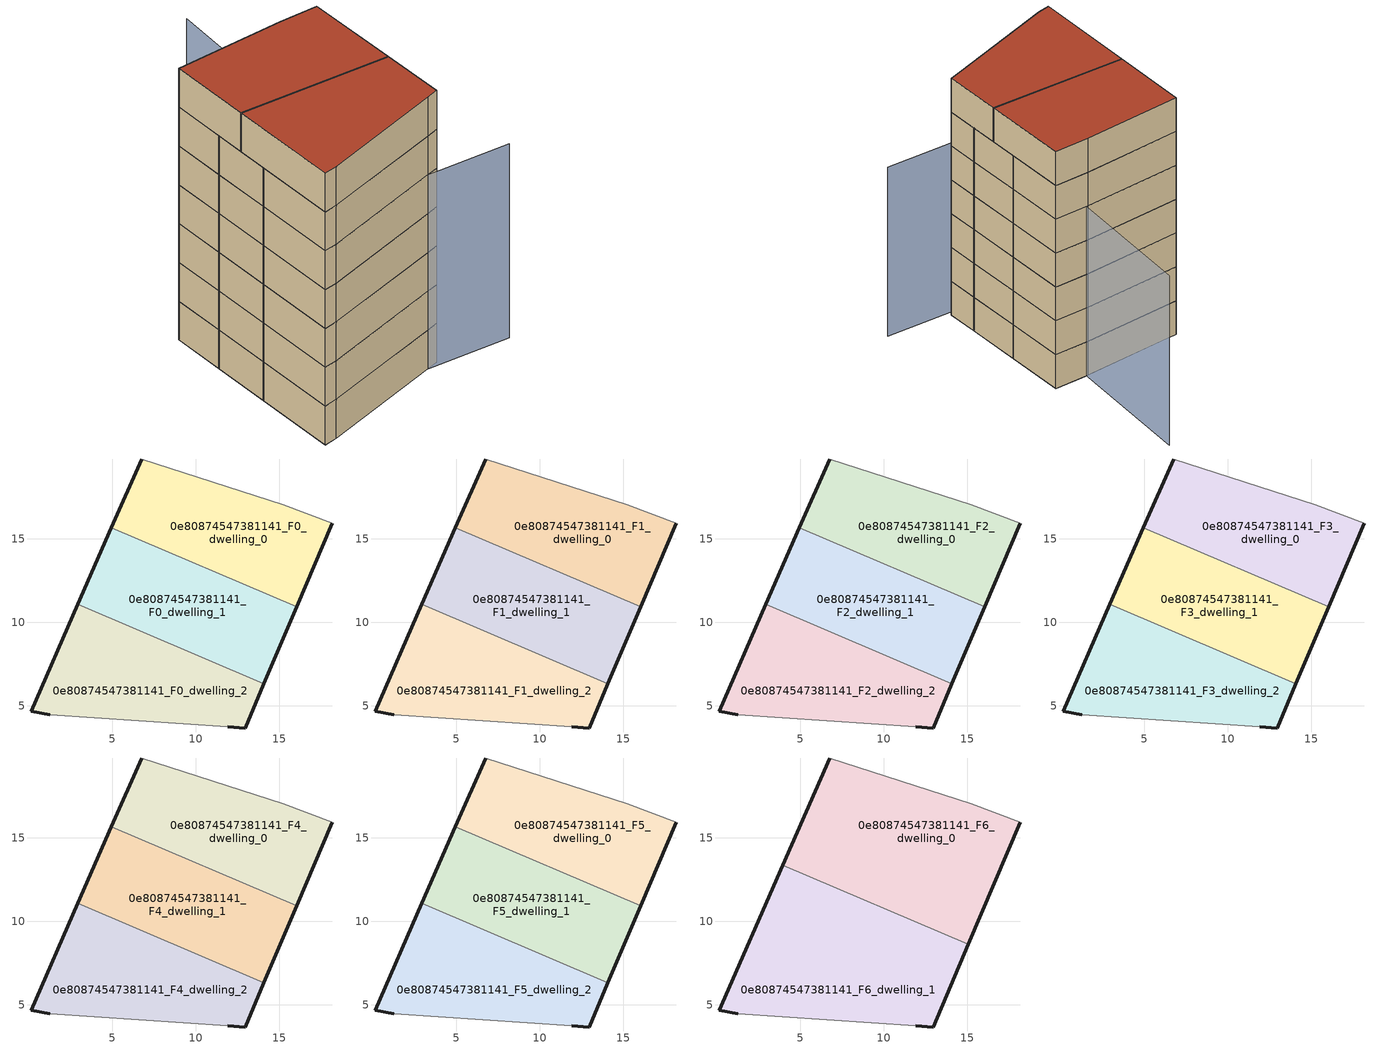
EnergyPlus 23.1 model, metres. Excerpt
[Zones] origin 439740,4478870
0e80874547381141_F0_dwelling_0
 floor ground (EU_floor_Construction): 16.06,10.93 18.19,15.94 15.25,17.04 6.76,19.79 4.95,15.66 z0
 wall outside (EU_wall_Construction): 4.95,15.66 6.76,19.79 / 18.19,15.94 16.06,10.93 z0:3
 wall adiabatic (EU_wall_Construction): 6.76,19.79 15.25,17.04 18.19,15.94 z0:3
 wall to 0e80874547381141_F0_dwelling_1 (EU_wall_Construction): 16.06,10.93 4.95,15.66 z0:3
0e80874547381141_F0_dwelling_1
 floor ground (EU_floor_Construction): 14.09,6.32 16.06,10.93 4.95,15.66 2.94,11.07 z0
 wall outside (EU_wall_Construction): 16.06,10.93 14.09,6.32 / 2.94,11.07 4.95,15.66 z0:3
 wall to 0e80874547381141_F0_dwelling_2 (EU_wall_Construction): 14.09,6.32 2.94,11.07 z0:3
0e80874547381141_F0_dwelling_2
 floor ground (EU_floor_Construction): 12.96,3.66 14.09,6.32 2.94,11.07 0.14,4.68 1.25,4.47 11.91,3.74 z0
 wall outside (EU_wall_Construction): 1.25,4.47 0.14,4.68 2.94,11.07 / 14.09,6.32 12.96,3.66 11.91,3.74 z0:3
 wall adiabatic (EU_wall_Construction): 11.91,3.74 1.25,4.47 z0:3
0e80874547381141_F1_dwelling_0
 floor to 0e80874547381141_F0_dwelling_0 (EU_floor_Construction): 16.06,10.93 18.19,15.94 15.25,17.04 6.76,19.79 4.95,15.66 z3
 wall outside (EU_wall_Construction): 4.95,15.66 6.76,19.79 / 18.19,15.94 16.06,10.93 z3:6
 wall adiabatic (EU_wall_Construction): 6.76,19.79 15.25,17.04 18.19,15.94 z3:6
 wall to 0e80874547381141_F1_dwelling_1 (EU_wall_Construction): 16.06,10.93 4.95,15.66 z3:6
0e80874547381141_F1_dwelling_1
 floor to 0e80874547381141_F0_dwelling_1 (EU_floor_Construction): 14.09,6.32 16.06,10.93 4.95,15.66 2.94,11.07 z3
 wall outside (EU_wall_Construction): 16.06,10.93 14.09,6.32 / 2.94,11.07 4.95,15.66 z3:6
 wall to 0e80874547381141_F1_dwelling_2 (EU_wall_Construction): 14.09,6.32 2.94,11.07 z3:6
0e80874547381141_F1_dwelling_2
 floor to 0e80874547381141_F0_dwelling_2 (EU_floor_Construction): 12.96,3.66 14.09,6.32 2.94,11.07 0.14,4.68 1.25,4.47 11.91,3.74 z3
 wall outside (EU_wall_Construction): 1.25,4.47 0.14,4.68 2.94,11.07 / 14.09,6.32 12.96,3.66 11.91,3.74 z3:6
 wall adiabatic (EU_wall_Construction): 11.91,3.74 1.25,4.47 z3:6
0e80874547381141_F2_dwelling_0
 floor to 0e80874547381141_F1_dwelling_0 (EU_floor_Construction): 16.06,10.93 18.19,15.94 15.25,17.04 6.76,19.79 4.95,15.66 z6
 wall outside (EU_wall_Construction): 4.95,15.66 6.76,19.79 / 18.19,15.94 16.06,10.93 z6:9
 wall adiabatic (EU_wall_Construction): 6.76,19.79 15.25,17.04 18.19,15.94 z6:9
 wall to 0e80874547381141_F2_dwelling_1 (EU_wall_Construction): 16.06,10.93 4.95,15.66 z6:9
0e80874547381141_F2_dwelling_1
 floor to 0e80874547381141_F1_dwelling_1 (EU_floor_Construction): 14.09,6.32 16.06,10.93 4.95,15.66 2.94,11.07 z6
 wall outside (EU_wall_Construction): 16.06,10.93 14.09,6.32 / 2.94,11.07 4.95,15.66 z6:9
 wall to 0e80874547381141_F2_dwelling_2 (EU_wall_Construction): 14.09,6.32 2.94,11.07 z6:9
0e80874547381141_F2_dwelling_2
 floor to 0e80874547381141_F1_dwelling_2 (EU_floor_Construction): 12.96,3.66 14.09,6.32 2.94,11.07 0.14,4.68 1.25,4.47 11.91,3.74 z6
 wall outside (EU_wall_Construction): 1.25,4.47 0.14,4.68 2.94,11.07 / 14.09,6.32 12.96,3.66 11.91,3.74 z6:9
 wall adiabatic (EU_wall_Construction): 11.91,3.74 1.25,4.47 z6:9
0e80874547381141_F3_dwelling_0
 floor to 0e80874547381141_F2_dwelling_0 (EU_floor_Construction): 16.06,10.93 18.19,15.94 15.25,17.04 6.76,19.79 4.95,15.66 z9
 wall outside (EU_wall_Construction): 4.95,15.66 6.76,19.79 / 18.19,15.94 16.06,10.93 z9:12
 wall adiabatic (EU_wall_Construction): 6.76,19.79 15.25,17.04 18.19,15.94 z9:12
 wall to 0e80874547381141_F3_dwelling_1 (EU_wall_Construction): 16.06,10.93 4.95,15.66 z9:12
0e80874547381141_F3_dwelling_1
 floor to 0e80874547381141_F2_dwelling_1 (EU_floor_Construction): 14.09,6.32 16.06,10.93 4.95,15.66 2.94,11.07 z9
 wall outside (EU_wall_Construction): 16.06,10.93 14.09,6.32 / 2.94,11.07 4.95,15.66 z9:12
 wall to 0e80874547381141_F3_dwelling_2 (EU_wall_Construction): 14.09,6.32 2.94,11.07 z9:12
0e80874547381141_F3_dwelling_2
 floor to 0e80874547381141_F2_dwelling_2 (EU_floor_Construction): 12.96,3.66 14.09,6.32 2.94,11.07 0.14,4.68 1.25,4.47 11.91,3.74 z9
 wall outside (EU_wall_Construction): 1.25,4.47 0.14,4.68 2.94,11.07 / 14.09,6.32 12.96,3.66 11.91,3.74 z9:12
 wall adiabatic (EU_wall_Construction): 11.91,3.74 1.25,4.47 z9:12
0e80874547381141_F4_dwelling_0
 floor to 0e80874547381141_F3_dwelling_0 (EU_floor_Construction): 16.06,10.93 18.19,15.94 15.25,17.04 6.76,19.79 4.95,15.66 z12
 wall outside (EU_wall_Construction): 4.95,15.66 6.76,19.79 / 18.19,15.94 16.06,10.93 z12:15
 wall adiabatic (EU_wall_Construction): 6.76,19.79 15.25,17.04 18.19,15.94 z12:15
 wall to 0e80874547381141_F4_dwelling_1 (EU_wall_Construction): 16.06,10.93 4.95,15.66 z12:15
0e80874547381141_F4_dwelling_1
 floor to 0e80874547381141_F3_dwelling_1 (EU_floor_Construction): 14.09,6.32 16.06,10.93 4.95,15.66 2.94,11.07 z12
 wall outside (EU_wall_Construction): 16.06,10.93 14.09,6.32 / 2.94,11.07 4.95,15.66 z12:15
 wall to 0e80874547381141_F4_dwelling_2 (EU_wall_Construction): 14.09,6.32 2.94,11.07 z12:15
0e80874547381141_F4_dwelling_2
 floor to 0e80874547381141_F3_dwelling_2 (EU_floor_Construction): 12.96,3.66 14.09,6.32 2.94,11.07 0.14,4.68 1.25,4.47 11.91,3.74 z12
 wall outside (EU_wall_Construction): 1.25,4.47 0.14,4.68 2.94,11.07 / 14.09,6.32 12.96,3.66 11.91,3.74 z12:15
 wall adiabatic (EU_wall_Construction): 11.91,3.74 1.25,4.47 z12:15
0e80874547381141_F5_dwelling_0
 floor to 0e80874547381141_F4_dwelling_0 (EU_floor_Construction): 16.06,10.93 18.19,15.94 15.25,17.04 6.76,19.79 4.95,15.66 z15
 wall outside (EU_wall_Construction): 4.95,15.66 6.76,19.79 / 18.19,15.94 16.06,10.93 z15:18
 wall adiabatic (EU_wall_Construction): 6.76,19.79 15.25,17.04 18.19,15.94 z15:18
 wall to 0e80874547381141_F5_dwelling_1 (EU_wall_Construction): 16.06,10.93 4.95,15.66 z15:18
0e80874547381141_F5_dwelling_1
 floor to 0e80874547381141_F4_dwelling_1 (EU_floor_Construction): 14.09,6.32 16.06,10.93 4.95,15.66 2.94,11.07 z15
 wall outside (EU_wall_Construction): 16.06,10.93 14.09,6.32 / 2.94,11.07 4.95,15.66 z15:18
 wall to 0e80874547381141_F5_dwelling_2 (EU_wall_Construction): 14.09,6.32 2.94,11.07 z15:18
0e80874547381141_F5_dwelling_2
 floor to 0e80874547381141_F4_dwelling_2 (EU_floor_Construction): 12.96,3.66 14.09,6.32 2.94,11.07 0.14,4.68 1.25,4.47 11.91,3.74 z15
 wall outside (EU_wall_Construction): 1.25,4.47 0.14,4.68 2.94,11.07 / 14.09,6.32 12.96,3.66 11.91,3.74 z15:18
 wall adiabatic (EU_wall_Construction): 11.91,3.74 1.25,4.47 z15:18
0e80874547381141_F6_dwelling_0
 floor to 0e80874547381141_F5_dwelling_0 (EU_floor_Construction): 16.06,10.93 18.19,15.94 15.25,17.04 6.76,19.79 4.95,15.66 z18
 floor to 0e80874547381141_F5_dwelling_1 (EU_floor_Construction): 15.07,8.62 16.06,10.93 4.95,15.66 3.94,13.36 z18
 wall outside (EU_wall_Construction): 3.95,13.36 6.76,19.79 / 18.19,15.94 15.08,8.62 z18:21
 wall adiabatic (EU_wall_Construction): 6.76,19.79 15.25,17.04 18.19,15.94 z18:21
 wall to 0e80874547381141_F6_dwelling_1 (EU_wall_Construction): 15.07,8.62 3.94,13.36 z18:21
 roof outside (EU_roof_Construction): 18.19,15.94 15.08,8.62 3.95,13.36 6.76,19.79 15.25,17.04 z21
0e80874547381141_F6_dwelling_1
 floor to 0e80874547381141_F5_dwelling_1 (EU_floor_Construction): 14.09,6.32 15.07,8.62 3.94,13.36 2.94,11.07 z18
 floor to 0e80874547381141_F5_dwelling_2 (EU_floor_Construction): 12.96,3.66 14.09,6.32 2.94,11.07 0.14,4.68 1.25,4.47 11.91,3.74 z18
 wall outside (EU_wall_Construction): 1.25,4.47 0.14,4.68 3.95,13.36 / 15.08,8.62 12.96,3.66 11.91,3.74 z18:21
 wall adiabatic (EU_wall_Construction): 11.91,3.74 1.25,4.47 z18:21
 roof outside (EU_roof_Construction): 15.08,8.62 12.96,3.66 11.91,3.74 1.25,4.47 0.14,4.68 3.95,13.36 z21
shading: 2.62,7.69 18.08,1.11 / 20.93,27.52 14.67,15.63 / 14.67,15.63 6.76,19.79 z0:15
[Building]
EU S2 Campaign: North Axis=0; Terrain=City; Solar Distribution=FullExterior
[Site:Location]
Madrid: Latitude=40.5; Longitude=-3.5; Time Zone=1; Elevation=609
[SizingPeriod:WeatherFileDays]
AnnualSizingPeriod: Begin Month=1; Begin Day of Month=1; End Month=12; End Day of Month=31; Day of Week for Start Day=Monday; Use Weather File Daylight Saving Period=No; Use Weather File Rain and Snow Indicators=No
[MATERIAL]
EU_InternalMass_Material: Roughness=MediumRough; Thickness=0.1; Conductivity=1; Density=1800; Specific Heat=900; Thermal Absorptance=0.9; Solar Absorptance=0.7; Visible Absorptance=0.7
[MATERIAL:NOMASS] Roughness=MediumRough; Thermal Absorptance=0.9; Solar Absorptance=0.7; Visible Absorptance=0.7
Name | Thermal Resistance
EU_wall_NoMass; EU_roof_NoMass | 2.16768
EU_floor_NoMass | 1.14339
[CONSTRUCTION]
EU_wall_Construction: EU_wall_NoMass
EU_roof_Construction: EU_roof_NoMass
EU_floor_Construction: EU_floor_NoMass
EU_InternalMass_Construction: EU_InternalMass_Material
[ZONE] Type=1; Multiplier=1; Ceiling Height=autocalculate; Floor Area=autocalculate; Part of Total Floor Area=Yes
Name | Volume
0e80874547381141_F0_dwelling_0; 0e80874547381141_F1_dwelling_0; 0e80874547381141_F2_dwelling_0; 0e80874547381141_F3_dwelling_0; 0e80874547381141_F4_dwelling_0; 0e80874547381141_F5_dwelling_0 | 181.856
0e80874547381141_F6_dwelling_0 | 272.781
0e80874547381141_F0_dwelling_1; 0e80874547381141_F1_dwelling_1; 0e80874547381141_F2_dwelling_1; 0e80874547381141_F3_dwelling_1; 0e80874547381141_F4_dwelling_1; 0e80874547381141_F5_dwelling_1 | 181.863
0e80874547381141_F6_dwelling_1 | 272.79
0e80874547381141_F0_dwelling_2; 0e80874547381141_F1_dwelling_2; 0e80874547381141_F2_dwelling_2; 0e80874547381141_F3_dwelling_2; 0e80874547381141_F4_dwelling_2; 0e80874547381141_F5_dwelling_2 | 181.857
[INTERNALMASS] Construction=EU_InternalMass_Construction
Name | Zone or ZoneList | Surface Area
0e80874547381141_F0_dwelling_0_EU_InternalMass | 0e80874547381141_F0_dwelling_0 | 60.6185
0e80874547381141_F0_dwelling_1_EU_InternalMass | 0e80874547381141_F0_dwelling_1 | 60.6209
0e80874547381141_F0_dwelling_2_EU_InternalMass | 0e80874547381141_F0_dwelling_2 | 60.619
0e80874547381141_F1_dwelling_0_EU_InternalMass | 0e80874547381141_F1_dwelling_0 | 60.6185
0e80874547381141_F1_dwelling_1_EU_InternalMass | 0e80874547381141_F1_dwelling_1 | 60.6209
0e80874547381141_F1_dwelling_2_EU_InternalMass | 0e80874547381141_F1_dwelling_2 | 60.619
0e80874547381141_F2_dwelling_0_EU_InternalMass | 0e80874547381141_F2_dwelling_0 | 60.6185
0e80874547381141_F2_dwelling_1_EU_InternalMass | 0e80874547381141_F2_dwelling_1 | 60.6209
0e80874547381141_F2_dwelling_2_EU_InternalMass | 0e80874547381141_F2_dwelling_2 | 60.619
0e80874547381141_F3_dwelling_0_EU_InternalMass | 0e80874547381141_F3_dwelling_0 | 60.6185
0e80874547381141_F3_dwelling_1_EU_InternalMass | 0e80874547381141_F3_dwelling_1 | 60.6209
0e80874547381141_F3_dwelling_2_EU_InternalMass | 0e80874547381141_F3_dwelling_2 | 60.619
0e80874547381141_F4_dwelling_0_EU_InternalMass | 0e80874547381141_F4_dwelling_0 | 60.6185
0e80874547381141_F4_dwelling_1_EU_InternalMass | 0e80874547381141_F4_dwelling_1 | 60.6209
0e80874547381141_F4_dwelling_2_EU_InternalMass | 0e80874547381141_F4_dwelling_2 | 60.619
0e80874547381141_F5_dwelling_0_EU_InternalMass | 0e80874547381141_F5_dwelling_0 | 60.6185
0e80874547381141_F5_dwelling_1_EU_InternalMass | 0e80874547381141_F5_dwelling_1 | 60.6209
0e80874547381141_F5_dwelling_2_EU_InternalMass | 0e80874547381141_F5_dwelling_2 | 60.619
0e80874547381141_F6_dwelling_0_EU_InternalMass | 0e80874547381141_F6_dwelling_0 | 90.9303
0e80874547381141_F6_dwelling_1_EU_InternalMass | 0e80874547381141_F6_dwelling_1 | 90.9313
[OTHEREQUIPMENT] Fuel Type=Electricity; Design Level Calculation Method=Watts/Area; Power per Zone Floor Area=1; Fraction Latent=0; Fraction Radiant=0; Fraction Lost=0; Carbon Dioxide Generation Rate=0; EndUse Subcategory=EU_Step8_InternalGains
Name | Zone or ZoneList or Space or SpaceList | Schedule
EU_Step8_InternalGain_0e80874547381141_F0_dwelling_0_f000 | 0e80874547381141_F0_dwelling_0 | EU_Step8_GainSchedule_0e80874547381141_F0_dwelling_0_f000
EU_Step8_InternalGain_0e80874547381141_F0_dwelling_1_f000 | 0e80874547381141_F0_dwelling_1 | EU_Step8_GainSchedule_0e80874547381141_F0_dwelling_1_f000
EU_Step8_InternalGain_0e80874547381141_F0_dwelling_2_f000 | 0e80874547381141_F0_dwelling_2 | EU_Step8_GainSchedule_0e80874547381141_F0_dwelling_2_f000
EU_Step8_InternalGain_0e80874547381141_F1_dwelling_0_f000 | 0e80874547381141_F1_dwelling_0 | EU_Step8_GainSchedule_0e80874547381141_F1_dwelling_0_f000
EU_Step8_InternalGain_0e80874547381141_F1_dwelling_1_f000 | 0e80874547381141_F1_dwelling_1 | EU_Step8_GainSchedule_0e80874547381141_F1_dwelling_1_f000
EU_Step8_InternalGain_0e80874547381141_F1_dwelling_2_f000 | 0e80874547381141_F1_dwelling_2 | EU_Step8_GainSchedule_0e80874547381141_F1_dwelling_2_f000
EU_Step8_InternalGain_0e80874547381141_F2_dwelling_0_f000 | 0e80874547381141_F2_dwelling_0 | EU_Step8_GainSchedule_0e80874547381141_F2_dwelling_0_f000
EU_Step8_InternalGain_0e80874547381141_F2_dwelling_1_f000 | 0e80874547381141_F2_dwelling_1 | EU_Step8_GainSchedule_0e80874547381141_F2_dwelling_1_f000
EU_Step8_InternalGain_0e80874547381141_F2_dwelling_2_f000 | 0e80874547381141_F2_dwelling_2 | EU_Step8_GainSchedule_0e80874547381141_F2_dwelling_2_f000
EU_Step8_InternalGain_0e80874547381141_F3_dwelling_0_f000 | 0e80874547381141_F3_dwelling_0 | EU_Step8_GainSchedule_0e80874547381141_F3_dwelling_0_f000
EU_Step8_InternalGain_0e80874547381141_F3_dwelling_1_f000 | 0e80874547381141_F3_dwelling_1 | EU_Step8_GainSchedule_0e80874547381141_F3_dwelling_1_f000
EU_Step8_InternalGain_0e80874547381141_F3_dwelling_2_f000 | 0e80874547381141_F3_dwelling_2 | EU_Step8_GainSchedule_0e80874547381141_F3_dwelling_2_f000
EU_Step8_InternalGain_0e80874547381141_F4_dwelling_0_f000 | 0e80874547381141_F4_dwelling_0 | EU_Step8_GainSchedule_0e80874547381141_F4_dwelling_0_f000
EU_Step8_InternalGain_0e80874547381141_F4_dwelling_1_f000 | 0e80874547381141_F4_dwelling_1 | EU_Step8_GainSchedule_0e80874547381141_F4_dwelling_1_f000
EU_Step8_InternalGain_0e80874547381141_F4_dwelling_2_f000 | 0e80874547381141_F4_dwelling_2 | EU_Step8_GainSchedule_0e80874547381141_F4_dwelling_2_f000
EU_Step8_InternalGain_0e80874547381141_F5_dwelling_0_f000 | 0e80874547381141_F5_dwelling_0 | EU_Step8_GainSchedule_0e80874547381141_F5_dwelling_0_f000
EU_Step8_InternalGain_0e80874547381141_F5_dwelling_1_f000 | 0e80874547381141_F5_dwelling_1 | EU_Step8_GainSchedule_0e80874547381141_F5_dwelling_1_f000
EU_Step8_InternalGain_0e80874547381141_F5_dwelling_2_f000 | 0e80874547381141_F5_dwelling_2 | EU_Step8_GainSchedule_0e80874547381141_F5_dwelling_2_f000
EU_Step8_InternalGain_0e80874547381141_F6_dwelling_0_f000 | 0e80874547381141_F6_dwelling_0 | EU_Step8_GainSchedule_0e80874547381141_F6_dwelling_0_f000
EU_Step8_InternalGain_0e80874547381141_F6_dwelling_1_f000 | 0e80874547381141_F6_dwelling_1 | EU_Step8_GainSchedule_0e80874547381141_F6_dwelling_1_f000
[ZONEVENTILATION:DESIGNFLOWRATE] Schedule=EU_AlwaysOn; Design Flow Rate Calculation Method=AirChanges/Hour; Air Changes per Hour=0.480546; Ventilation Type=Natural; Fan Pressure Rise=0; Fan Total Efficiency=1; Constant Term Coefficient=1; Temperature Term Coefficient=0; Velocity Term Coefficient=0; Velocity Squared Term Coefficient=0; Minimum Indoor Temperature=-100; Maximum Indoor Temperature=100; Delta Temperature=-100; Minimum Outdoor Temperature=-100; Maximum Outdoor Temperature=100; Maximum Wind Speed=40
Name | Zone or ZoneList or Space or SpaceList
EU_ConstantAir_0e80874547381141_F0_dwelling_0 | 0e80874547381141_F0_dwelling_0
EU_ConstantAir_0e80874547381141_F0_dwelling_1 | 0e80874547381141_F0_dwelling_1
EU_ConstantAir_0e80874547381141_F0_dwelling_2 | 0e80874547381141_F0_dwelling_2
EU_ConstantAir_0e80874547381141_F1_dwelling_0 | 0e80874547381141_F1_dwelling_0
EU_ConstantAir_0e80874547381141_F1_dwelling_1 | 0e80874547381141_F1_dwelling_1
EU_ConstantAir_0e80874547381141_F1_dwelling_2 | 0e80874547381141_F1_dwelling_2
EU_ConstantAir_0e80874547381141_F2_dwelling_0 | 0e80874547381141_F2_dwelling_0
EU_ConstantAir_0e80874547381141_F2_dwelling_1 | 0e80874547381141_F2_dwelling_1
EU_ConstantAir_0e80874547381141_F2_dwelling_2 | 0e80874547381141_F2_dwelling_2
EU_ConstantAir_0e80874547381141_F3_dwelling_0 | 0e80874547381141_F3_dwelling_0
EU_ConstantAir_0e80874547381141_F3_dwelling_1 | 0e80874547381141_F3_dwelling_1
EU_ConstantAir_0e80874547381141_F3_dwelling_2 | 0e80874547381141_F3_dwelling_2
EU_ConstantAir_0e80874547381141_F4_dwelling_0 | 0e80874547381141_F4_dwelling_0
EU_ConstantAir_0e80874547381141_F4_dwelling_1 | 0e80874547381141_F4_dwelling_1
EU_ConstantAir_0e80874547381141_F4_dwelling_2 | 0e80874547381141_F4_dwelling_2
EU_ConstantAir_0e80874547381141_F5_dwelling_0 | 0e80874547381141_F5_dwelling_0
EU_ConstantAir_0e80874547381141_F5_dwelling_1 | 0e80874547381141_F5_dwelling_1
EU_ConstantAir_0e80874547381141_F5_dwelling_2 | 0e80874547381141_F5_dwelling_2
EU_ConstantAir_0e80874547381141_F6_dwelling_0 | 0e80874547381141_F6_dwelling_0
EU_ConstantAir_0e80874547381141_F6_dwelling_1 | 0e80874547381141_F6_dwelling_1
[HVACTEMPLATE:THERMOSTAT] Constant Heating Setpoint=20; Constant Cooling Setpoint=50
EU_HeatOnly_0e80874547381141_F0_dwelling_0; EU_HeatOnly_0e80874547381141_F0_dwelling_1; EU_HeatOnly_0e80874547381141_F0_dwelling_2; EU_HeatOnly_0e80874547381141_F1_dwelling_0; EU_HeatOnly_0e80874547381141_F1_dwelling_1; EU_HeatOnly_0e80874547381141_F1_dwelling_2; EU_HeatOnly_0e80874547381141_F2_dwelling_0; EU_HeatOnly_0e80874547381141_F2_dwelling_1; EU_HeatOnly_0e80874547381141_F2_dwelling_2; EU_HeatOnly_0e80874547381141_F3_dwelling_0; EU_HeatOnly_0e80874547381141_F3_dwelling_1; EU_HeatOnly_0e80874547381141_F3_dwelling_2; EU_HeatOnly_0e80874547381141_F4_dwelling_0; EU_HeatOnly_0e80874547381141_F4_dwelling_1; EU_HeatOnly_0e80874547381141_F4_dwelling_2; EU_HeatOnly_0e80874547381141_F5_dwelling_0; EU_HeatOnly_0e80874547381141_F5_dwelling_1; EU_HeatOnly_0e80874547381141_F5_dwelling_2; EU_HeatOnly_0e80874547381141_F6_dwelling_0; EU_HeatOnly_0e80874547381141_F6_dwelling_1
[HVACTEMPLATE:ZONE:IDEALLOADSAIRSYSTEM] System Availability Schedule=EU_AlwaysOn; Maximum Heating Supply Air Temperature=50; Minimum Cooling Supply Air Temperature=13; Maximum Heating Supply Air Humidity Ratio=0.0156; Minimum Cooling Supply Air Humidity Ratio=0.0077; Heating Limit=NoLimit; Cooling Limit=NoLimit; Heating Availability Schedule=EU_AlwaysOn; Cooling Availability Schedule=EU_CoolingOff; Dehumidification Control Type=ConstantSensibleHeatRatio; Cooling Sensible Heat Ratio=0.7; Dehumidification Setpoint=60; Humidification Control Type=None; Humidification Setpoint=30; Outdoor Air Method=None; Outdoor Air Flow Rate per Person=0.00944; Outdoor Air Flow Rate per Zone Floor Area=0; Outdoor Air Flow Rate per Zone=0; Demand Controlled Ventilation Type=None; Outdoor Air Economizer Type=NoEconomizer; Heat Recovery Type=None; Sensible Heat Recovery Effectiveness=0.7; Latent Heat Recovery Effectiveness=0.65
Name | Template Thermostat
0e80874547381141_F0_dwelling_0 | EU_HeatOnly_0e80874547381141_F0_dwelling_0
0e80874547381141_F0_dwelling_1 | EU_HeatOnly_0e80874547381141_F0_dwelling_1
0e80874547381141_F0_dwelling_2 | EU_HeatOnly_0e80874547381141_F0_dwelling_2
0e80874547381141_F1_dwelling_0 | EU_HeatOnly_0e80874547381141_F1_dwelling_0
0e80874547381141_F1_dwelling_1 | EU_HeatOnly_0e80874547381141_F1_dwelling_1
0e80874547381141_F1_dwelling_2 | EU_HeatOnly_0e80874547381141_F1_dwelling_2
0e80874547381141_F2_dwelling_0 | EU_HeatOnly_0e80874547381141_F2_dwelling_0
0e80874547381141_F2_dwelling_1 | EU_HeatOnly_0e80874547381141_F2_dwelling_1
0e80874547381141_F2_dwelling_2 | EU_HeatOnly_0e80874547381141_F2_dwelling_2
0e80874547381141_F3_dwelling_0 | EU_HeatOnly_0e80874547381141_F3_dwelling_0
0e80874547381141_F3_dwelling_1 | EU_HeatOnly_0e80874547381141_F3_dwelling_1
0e80874547381141_F3_dwelling_2 | EU_HeatOnly_0e80874547381141_F3_dwelling_2
0e80874547381141_F4_dwelling_0 | EU_HeatOnly_0e80874547381141_F4_dwelling_0
0e80874547381141_F4_dwelling_1 | EU_HeatOnly_0e80874547381141_F4_dwelling_1
0e80874547381141_F4_dwelling_2 | EU_HeatOnly_0e80874547381141_F4_dwelling_2
0e80874547381141_F5_dwelling_0 | EU_HeatOnly_0e80874547381141_F5_dwelling_0
0e80874547381141_F5_dwelling_1 | EU_HeatOnly_0e80874547381141_F5_dwelling_1
0e80874547381141_F5_dwelling_2 | EU_HeatOnly_0e80874547381141_F5_dwelling_2
0e80874547381141_F6_dwelling_0 | EU_HeatOnly_0e80874547381141_F6_dwelling_0
0e80874547381141_F6_dwelling_1 | EU_HeatOnly_0e80874547381141_F6_dwelling_1
[SIZING:ZONE] Zone Cooling Design Supply Air Temperature Input Method=SupplyAirTemperature; Zone Cooling Design Supply Air Temperature=13; Zone Heating Design Supply Air Temperature Input Method=SupplyAirTemperature; Zone Heating Design Supply Air Temperature=50; Zone Cooling Design Supply Air Humidity Ratio=0.008; Zone Heating Design Supply Air Humidity Ratio=0.008; Cooling Design Air Flow Method=DesignDay; Cooling Design Air Flow Rate=0; Cooling Minimum Air Flow per Zone Floor Area=0.000762; Cooling Minimum Air Flow=0; Cooling Minimum Air Flow Fraction=0.2; Heating Design Air Flow Method=DesignDay; Heating Design Air Flow Rate=0; Heating Maximum Air Flow per Zone Floor Area=0.002032; Heating Maximum Air Flow=0.141576; Heating Maximum Air Flow Fraction=0.3; Account for Dedicated Outdoor Air System=No; Dedicated Outdoor Air System Control Strategy=NeutralSupplyAir; Dedicated Outdoor Air Low Setpoint Temperature for Design=autosize; Dedicated Outdoor Air High Setpoint Temperature for Design=autosize; Zone Load Sizing Method=Sensible Load Only No Latent Load; Zone Latent Cooling Design Supply Air Humidity Ratio Input Method=HumidityRatioDifference; Zone Cooling Design Supply Air Humidity Ratio Difference=0.005; Zone Latent Heating Design Supply Air Humidity Ratio Input Method=HumidityRatioDifference; Zone Humidification Design Supply Air Humidity Ratio Difference=0.005
0e80874547381141_F0_dwelling_0; 0e80874547381141_F0_dwelling_1; 0e80874547381141_F0_dwelling_2; 0e80874547381141_F1_dwelling_0; 0e80874547381141_F1_dwelling_1; 0e80874547381141_F1_dwelling_2; 0e80874547381141_F2_dwelling_0; 0e80874547381141_F2_dwelling_1; 0e80874547381141_F2_dwelling_2; 0e80874547381141_F3_dwelling_0; 0e80874547381141_F3_dwelling_1; 0e80874547381141_F3_dwelling_2; 0e80874547381141_F4_dwelling_0; 0e80874547381141_F4_dwelling_1; 0e80874547381141_F4_dwelling_2; 0e80874547381141_F5_dwelling_0; 0e80874547381141_F5_dwelling_1; 0e80874547381141_F5_dwelling_2; 0e80874547381141_F6_dwelling_0; 0e80874547381141_F6_dwelling_1
[SCHEDULE:CONSTANT]
Name | Hourly Value
EU_AlwaysOn | 1
EU_CoolingOff | 0
[SCHEDULE:FILE] Column Number=1; Rows to Skip at Top=0; Number of Hours of Data=8760; Column Separator=Comma; Interpolate to Timestep=No; Minutes per Item=60; Adjust Schedule for Daylight Savings=Yes
Name | File
EU_Step8_GainSchedule_0e80874547381141_F0_dwelling_0_f000 | ../../schedules/0e80874547381141/0e80874547381141_F0_dwelling_0_f000_gain.csv
EU_Step8_GainSchedule_0e80874547381141_F0_dwelling_1_f000 | ../../schedules/0e80874547381141/0e80874547381141_F0_dwelling_1_f000_gain.csv
EU_Step8_GainSchedule_0e80874547381141_F0_dwelling_2_f000 | ../../schedules/0e80874547381141/0e80874547381141_F0_dwelling_2_f000_gain.csv
EU_Step8_GainSchedule_0e80874547381141_F1_dwelling_0_f000 | ../../schedules/0e80874547381141/0e80874547381141_F1_dwelling_0_f000_gain.csv
EU_Step8_GainSchedule_0e80874547381141_F1_dwelling_1_f000 | ../../schedules/0e80874547381141/0e80874547381141_F1_dwelling_1_f000_gain.csv
EU_Step8_GainSchedule_0e80874547381141_F1_dwelling_2_f000 | ../../schedules/0e80874547381141/0e80874547381141_F1_dwelling_2_f000_gain.csv
EU_Step8_GainSchedule_0e80874547381141_F2_dwelling_0_f000 | ../../schedules/0e80874547381141/0e80874547381141_F2_dwelling_0_f000_gain.csv
EU_Step8_GainSchedule_0e80874547381141_F2_dwelling_1_f000 | ../../schedules/0e80874547381141/0e80874547381141_F2_dwelling_1_f000_gain.csv
EU_Step8_GainSchedule_0e80874547381141_F2_dwelling_2_f000 | ../../schedules/0e80874547381141/0e80874547381141_F2_dwelling_2_f000_gain.csv
EU_Step8_GainSchedule_0e80874547381141_F3_dwelling_0_f000 | ../../schedules/0e80874547381141/0e80874547381141_F3_dwelling_0_f000_gain.csv
EU_Step8_GainSchedule_0e80874547381141_F3_dwelling_1_f000 | ../../schedules/0e80874547381141/0e80874547381141_F3_dwelling_1_f000_gain.csv
EU_Step8_GainSchedule_0e80874547381141_F3_dwelling_2_f000 | ../../schedules/0e80874547381141/0e80874547381141_F3_dwelling_2_f000_gain.csv
EU_Step8_GainSchedule_0e80874547381141_F4_dwelling_0_f000 | ../../schedules/0e80874547381141/0e80874547381141_F4_dwelling_0_f000_gain.csv
EU_Step8_GainSchedule_0e80874547381141_F4_dwelling_1_f000 | ../../schedules/0e80874547381141/0e80874547381141_F4_dwelling_1_f000_gain.csv
EU_Step8_GainSchedule_0e80874547381141_F4_dwelling_2_f000 | ../../schedules/0e80874547381141/0e80874547381141_F4_dwelling_2_f000_gain.csv
EU_Step8_GainSchedule_0e80874547381141_F5_dwelling_0_f000 | ../../schedules/0e80874547381141/0e80874547381141_F5_dwelling_0_f000_gain.csv
EU_Step8_GainSchedule_0e80874547381141_F5_dwelling_1_f000 | ../../schedules/0e80874547381141/0e80874547381141_F5_dwelling_1_f000_gain.csv
EU_Step8_GainSchedule_0e80874547381141_F5_dwelling_2_f000 | ../../schedules/0e80874547381141/0e80874547381141_F5_dwelling_2_f000_gain.csv
EU_Step8_GainSchedule_0e80874547381141_F6_dwelling_0_f000 | ../../schedules/0e80874547381141/0e80874547381141_F6_dwelling_0_f000_gain.csv
EU_Step8_GainSchedule_0e80874547381141_F6_dwelling_1_f000 | ../../schedules/0e80874547381141/0e80874547381141_F6_dwelling_1_f000_gain.csv
